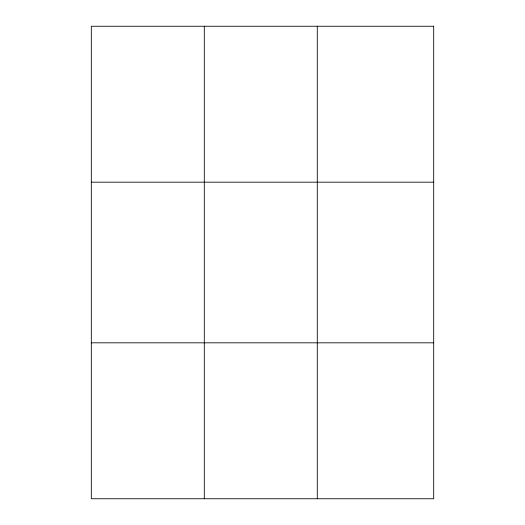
<?xml version="1.0" encoding="UTF-8"?>
<svg xmlns="http://www.w3.org/2000/svg" width="525" height="525" viewBox="0 0 525 525"><rect width="100%" height="100%" fill="white"/><g stroke="black" fill="none" stroke-linecap="round" stroke-linejoin="round"><path stroke-width="0.79" d="M204.297 26.25L204.297 498.75M317.284 26.25L317.284 498.75M91.304 182.175L433.696 182.175M91.304 342.825L433.696 342.825M433.696 26.25L433.696 498.75L91.304 498.75L91.304 26.25L433.696 26.25"/></g></svg>
